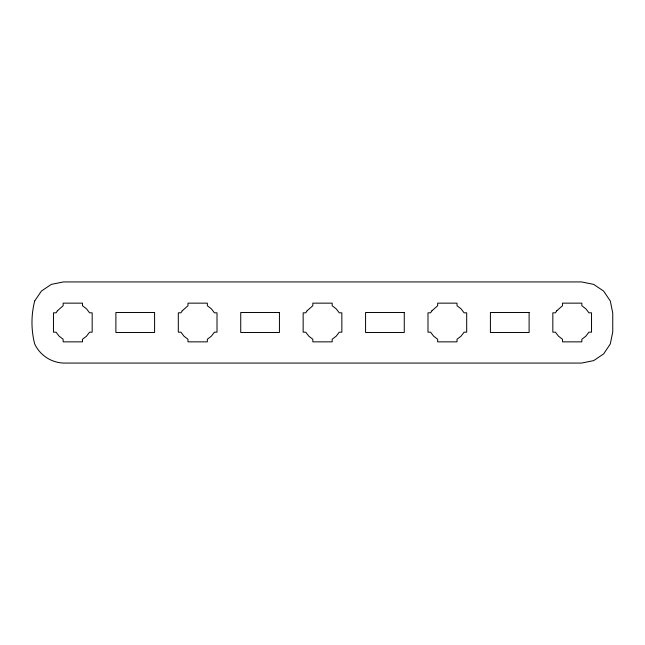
<?xml version="1.0" encoding="UTF-8"?>
<svg xmlns="http://www.w3.org/2000/svg" width="645" height="645" viewBox="0 0 645 645"><rect width="100%" height="100%" fill="white"/><g stroke="black" fill="none" stroke-linecap="round" stroke-linejoin="round"><path stroke-width="0.97" d="M34.701 300.989C31.065 315.026 31.065 329.974 34.701 344.011C40.014 355.25 51.06 362.506 63.46 363.07L581.54 363.07L593.69 360.619L603.607 353.928L610.299 344.011L612.75 331.861L612.75 313.139L610.299 300.989L603.607 291.072L593.69 284.381L581.54 281.93L63.46 281.93L51.31 284.381L41.393 291.072L34.701 300.989M57.47 310.721L56.059 312.825L53.47 312.825L53.47 332.175L56.059 332.175L59.138 336.182L63.145 339.262L63.145 341.85L82.495 341.85L82.495 339.262L86.503 336.182L89.582 332.175L92.171 332.175L92.171 312.825L89.582 312.825L86.503 308.818L82.495 305.738L82.495 303.15L63.145 303.15L63.145 305.738L57.47 310.721M182.309 310.721L180.898 312.825L178.31 312.825L178.31 332.175L180.898 332.175L183.978 336.182L187.985 339.262L187.985 341.85L207.335 341.85L207.335 339.262L211.342 336.182L214.422 332.175L217.01 332.175L217.01 312.825L214.422 312.825L211.342 308.818L207.335 305.738L207.335 303.15L187.985 303.15L187.985 305.738L182.309 310.721M307.149 310.721L305.738 312.825L303.15 312.825L303.15 332.175L305.738 332.175L308.818 336.182L312.825 339.262L312.825 341.85L332.175 341.85L332.175 339.262L336.182 336.182L339.262 332.175L341.85 332.175L341.85 312.825L339.262 312.825L336.182 308.818L332.175 305.738L332.175 303.15L312.825 303.15L312.825 305.738L307.149 310.721M431.989 310.721L430.578 312.825L427.99 312.825L427.99 332.175L430.578 332.175L433.658 336.182L437.665 339.262L437.665 341.85L457.015 341.85L457.015 339.262L461.022 336.182L464.102 332.175L466.69 332.175L466.69 312.825L464.102 312.825L461.022 308.818L457.015 305.738L457.015 303.15L437.665 303.15L437.665 305.738L431.989 310.721M556.828 310.721L555.418 312.825L552.829 312.825L552.829 332.175L555.418 332.175L558.497 336.182L562.505 339.262L562.505 341.85L581.855 341.85L581.855 339.262L585.862 336.182L588.941 332.175L591.529 332.175L591.529 312.825L588.941 312.825L585.862 308.818L581.855 305.738L581.855 303.15L562.505 303.15L562.505 305.738L556.828 310.721M154.59 312.511L115.89 312.511L115.89 332.489L154.59 332.489L154.59 312.511M279.43 312.511L240.73 312.511L240.73 332.489L279.43 332.489L279.43 312.511M404.27 312.511L365.57 312.511L365.57 332.489L404.27 332.489L404.27 312.511M529.11 312.511L490.41 312.511L490.41 332.489L529.11 332.489L529.11 312.511"/></g></svg>
